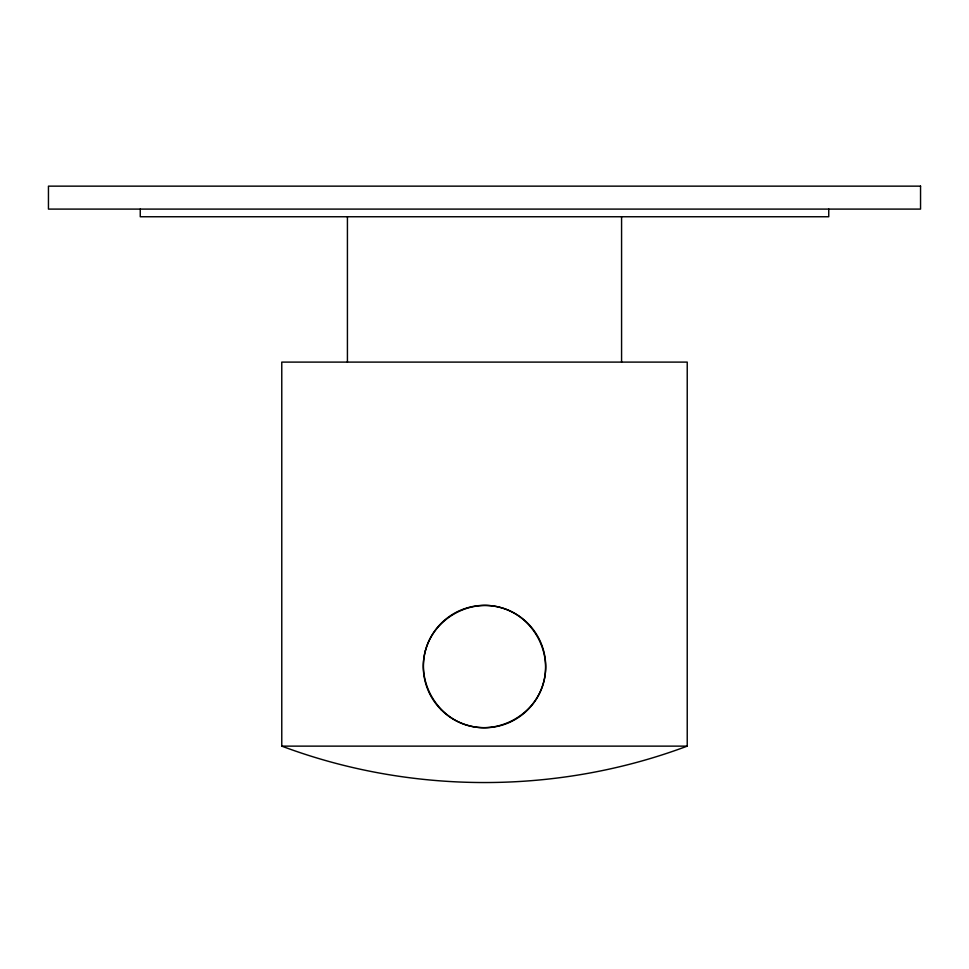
<?xml version="1.0" encoding="UTF-8"?>
<svg xmlns="http://www.w3.org/2000/svg" width="969" height="969" viewBox="0 0 969 969"><rect width="100%" height="100%" fill="white"/><g stroke="black" fill="none" stroke-linecap="round" stroke-linejoin="round"><path stroke-width="1.45" d="M687.227 746.13C557.696 794.677 411.304 794.677 281.773 746.13L281.773 362.103L687.227 362.103L687.227 746.13L281.773 746.13M828.749 209.098L828.749 216.753L140.251 216.753L140.251 209.098M621.577 216.753L621.577 362.103M347.423 216.753L347.423 362.103M425.403 650.72C416.731 682.297 436.983 717.375 468.669 725.66C500.246 734.332 535.324 714.08 543.597 682.394C552.269 650.817 532.017 615.739 500.331 607.454C468.754 598.781 433.676 619.034 425.403 650.72M920.55 186.145L48.45 186.145L48.45 209.098L920.55 209.098L920.55 186.145M441.234 709.817A61.18 61.18 0 0 0 543.597 682.394A61.18 61.18 0 0 0 468.669 607.454A61.18 61.18 0 0 0 441.234 709.817"/></g></svg>
